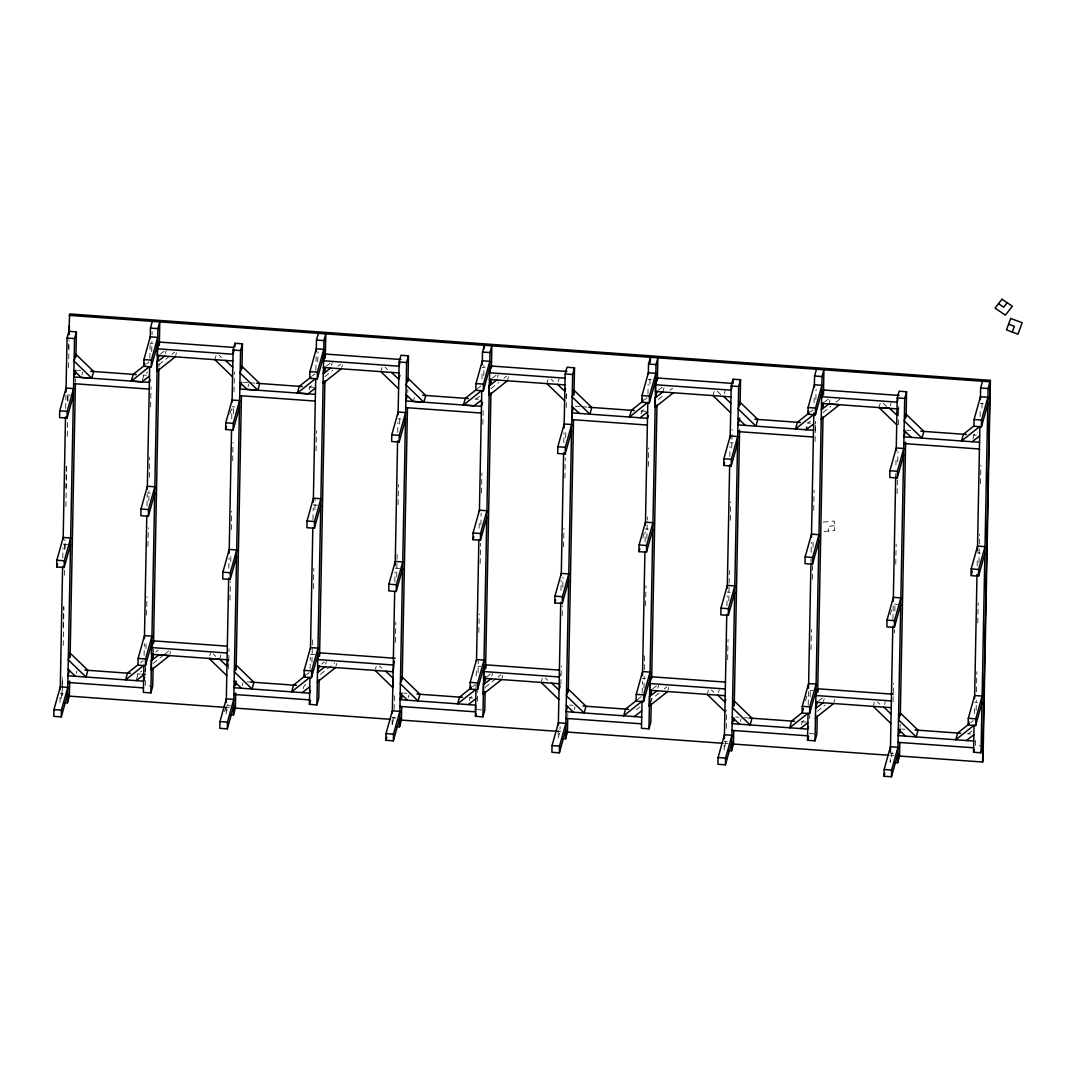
<?xml version="1.0" encoding="UTF-8"?>
<svg xmlns="http://www.w3.org/2000/svg" width="1076" height="1076" viewBox="0 0 1076 1076"><rect width="100%" height="100%" fill="white"/><g stroke="black" fill="none" stroke-linecap="round" stroke-linejoin="round"><path stroke-width="0.75" stroke-dasharray="5 3.75" d="M60.081 697.288L59.987 702.319L62.26 694.168L62.435 685.789M62.785 557.946L62.986 547.872M65.676 408.544L65.945 395.107M61.87 695.594L62.22 677.127M63.202 626.77L63.592 606.622M64.695 549.54L64.896 539.466M65.892 487.885L66.308 466.11M67.573 400.783L67.721 393.426M68.582 348.866L68.756 339.707M62.462 684.121L62.623 675.741M63.202 645.6L63.955 607.066M64.573 575.243L64.695 568.545M65.085 548.437L65.246 540.071M65.905 506.567L66.672 466.365M67.263 436.21L67.586 419.465M67.949 401.039L68.07 394.341M68.595 367.535L69.106 340.742M75.428 382.209L75.495 378.846M144.09 655.432L144.319 643.677M146.982 506.029L147.21 494.274M149.846 358.295L150.102 344.871M145.341 680.597L145.247 685.641L152.725 686.179M145.516 672.204L145.61 667.174M145.959 648.707L146.121 640.314M146.618 615.136L146.968 596.669M147.95 546.299L148.3 527.832M148.824 500.972L149.026 490.912M149.282 477.475L149.672 457.327M150.64 406.97L151.03 386.822M151.716 351.57L151.918 341.495M152.039 334.784L152.106 331.421M153.384 652.607L153.438 649.245M158.898 367.225L158.966 363.863M226.189 705.91L226.027 714.303L227.964 704.215M228.852 568.249L229.054 558.175M231.744 418.846L231.945 408.772M228.65 668.963L229.04 648.815M229.982 600.139L230.345 581.672M230.735 561.524L230.869 554.812M231.353 529.621L231.703 511.167M232.685 460.797L233.048 442.33M233.6 413.789L233.761 405.396M234.017 391.973L234.407 371.825M310.09 669.097L310.318 657.342M312.981 519.681L313.21 507.939M315.873 370.279L316.142 356.842M311.973 662.359L312.43 638.862M313.398 588.505L313.788 568.357M314.932 509.594L315.12 499.533M316.062 450.844L316.452 430.696M317.783 361.872L317.985 351.798M392.189 719.562L392.067 726.273L394.004 716.199M394.865 581.914L395.053 571.84M397.757 432.498L397.945 422.424M394.139 709.474L394.462 692.688M395.443 642.332L395.834 622.184M396.708 576.857L397.165 553.36M398.107 504.671L398.497 484.536M399.667 424.092L399.828 415.699M407.764 392.74L407.831 389.377M475.995 687.793L476.063 684.43M476.224 676.037L476.386 667.645M479.089 528.303L479.25 519.91M481.981 378.9L482.142 370.507M477.488 701.202L477.677 691.128M478.04 672.661L478.269 660.92M478.82 632.379L479.183 613.912M480.152 563.542L480.542 543.407M480.905 524.94L481.133 513.185M481.523 493.037L481.913 472.902M482.855 424.213L483.178 407.427M483.796 375.524L483.985 365.463M558.269 729.864L558.108 738.257L559.977 731.532L560.071 726.502M560.959 590.536L561.161 580.462M563.824 442.801L564.026 432.727M560.892 684.524L561.242 666.057M562.223 615.701L562.412 605.627M562.775 587.16L562.977 577.086M563.555 546.877L563.918 528.41M564.887 478.04L565.277 457.892M565.667 437.757L565.828 429.364M566.258 407.535L566.541 392.431M567.751 716.966L567.819 713.603M642.17 693.052L642.399 681.296M645.089 541.968L645.291 531.894M647.954 394.233L648.142 384.159M644.013 688.008L644.242 676.253M644.363 669.541L644.659 654.423M645.6 605.748L645.99 585.6M646.905 538.592L647.227 521.806M647.268 520.125L647.322 516.776M648.303 466.406L648.667 447.939M649.891 384.145L650.052 375.753M651.222 701.969L651.289 698.62M724.242 745.197L724.135 750.241L726.085 740.153M726.932 605.869L727.134 595.795M729.824 456.466L730.026 446.392M726.313 728.398L726.663 709.931M727.645 659.575L728.035 639.426M728.775 600.825L729.367 570.603M730.335 520.246L730.698 501.779M731.734 448.06L732.097 429.593M808.197 705.036L808.466 691.599M810.968 562.331L811.035 558.982M811.156 552.27L811.358 542.196M814.048 402.854L814.223 394.462M809.69 718.445L809.757 715.096M810.107 696.629L810.241 689.904M811.022 649.622L811.412 629.473M812.393 579.117L812.649 565.68M813.012 547.213L813.174 538.82M813.725 510.28L814.115 490.145M815.057 441.456L815.447 421.308M815.864 399.492L816.065 389.418M815.272 430.292L815.393 423.567M890.242 758.862L890.175 762.212L892.125 752.137M892.945 619.52L893.228 604.416M895.703 476.829L895.77 473.48M895.931 465.088L896.093 456.695M893.093 701.767L893.457 683.3M894.425 632.944L894.492 629.581M894.855 611.114L895.017 602.721M895.757 564.12L896.147 543.972M897.128 493.602L897.384 480.178M897.747 461.712L897.935 451.638M898.46 424.778L898.716 411.678M898.756 409.674L898.823 406.311M900.087 727.497L900.155 724.135M974.305 713.657L974.466 705.264M977.169 565.922L977.331 557.529M980.061 416.52L980.223 408.127M975.528 740.503L975.434 745.533L981.42 745.964M976.12 710.281L976.309 700.207M976.47 691.814L976.86 671.666M977.802 622.991L978.205 602.842M978.985 562.56L979.308 545.761M979.335 544.093L979.537 534.019M980.505 483.649L980.868 465.182M981.971 408.113L982.132 399.721M81.964 374.784L82.718 372.094M142.314 380.514L143.821 375.134L147.587 372.215M76.181 673.576L76.934 670.886M165.462 353.358L166.215 350.668M175.67 355.47L176.41 352.78M214.864 359.666L215.994 355.631M136.531 679.306L138.024 673.912L141.803 671.007M144.641 671.464L145.583 668.102M229.861 414.354L231.555 408.275M169.873 654.262L170.627 651.572M248.005 386.768L248.758 384.078M209.82 655.768L210.573 653.078M220.029 657.88L220.782 655.19M227.897 662.749L228.838 659.386M309.094 389.794L309.848 387.104L313.627 384.199M224.507 711.626L226.202 705.547M242.221 685.546L242.961 682.856M331.502 365.342L332.255 362.652M341.697 367.454L342.45 364.764M380.891 371.65L382.02 367.615M303.311 688.586L304.064 685.896L307.844 682.991M325.719 664.134L326.472 661.444M335.914 666.246L336.667 663.556M413.668 400.084L414.421 397.394M375.484 669.097L376.237 666.407M408.248 697.53L409.001 694.84M497.542 377.326L498.296 374.636M507.361 380.783L508.491 376.735M546.931 383.634L548.061 379.599M469.351 700.57L470.104 697.88L473.884 694.975M558.256 381.698L559.009 379.008M565.572 397.421L566.514 394.058M491.759 676.118L492.499 673.428M501.954 678.216L502.707 675.526M541.524 681.081L542.277 678.391M641.175 413.762L641.928 411.072L645.708 408.154M663.206 390.642L663.946 387.952M574.288 709.514L575.041 706.824M642.802 538L644.497 531.921M712.971 395.605L714.101 391.57M724.296 393.681L725.049 390.991M650.24 702.736L651.182 699.373L659.023 693.132M657.786 688.089L658.539 685.399M667.994 690.2L668.734 687.51M707.564 693.052L708.317 690.362M718.512 692.473L719.266 689.783M829.233 402.626L829.986 399.936M740.328 721.485L741.082 718.795M879.011 407.589L880.141 403.554M805.52 700.893L807.215 694.814M890.336 405.665L891.089 402.975M801.418 724.525L802.171 721.835L805.951 718.929M897.828 411.879L898.769 408.517M823.449 701.418L824.203 698.727M834.021 702.184L834.774 699.494M890.269 614.705L891.964 608.626M873.591 705.036L874.344 702.346M884.553 704.457L885.306 701.767M972.879 439.062L973.995 435.027L977.775 432.122M146.323 363.97L148.945 361.886M158.844 364.643L170.627 355.295M171.931 354.246L174.554 352.175M312.363 375.941L314.972 373.87M324.885 376.627L332.74 370.386M337.972 366.23L340.581 364.145M477.085 388.961L481.012 385.84M140.539 662.749L143.148 660.677M490.925 388.611L498.78 382.37M504.012 378.214L506.621 376.129M153.061 663.435L163.525 655.123M164.843 654.073L168.757 650.967M644.43 399.909L647.053 397.824M306.566 674.733L309.189 672.648M658.27 399.546L664.807 394.354M670.039 390.185L672.661 388.113M320.406 674.383L334.797 662.937M810.47 411.879L813.093 409.808M472.606 686.717L475.229 684.632M823.005 412.565L830.847 406.325M836.079 402.168L840.006 399.048M485.141 687.403L496.91 678.041M498.215 676.992L500.838 674.921M637.342 699.736L641.269 696.616M664.255 688.976L666.878 686.891M817.209 711.357L825.063 705.116M970.727 722.655L973.336 720.57M160.297 354.165L164.077 351.26M326.337 366.149L330.103 363.244M492.364 378.133L496.144 375.228M475.888 399.088L479.667 396.183M155.764 651.989L158.28 650.052M658.404 390.104L662.184 387.199M321.805 663.973L324.32 662.036M824.445 402.088L828.224 399.183M807.968 423.043L810.484 421.106M486.581 676.925L490.36 674.02M652.621 688.896L656.4 685.99M636.145 709.851L639.924 706.945M818.661 700.88L822.441 697.974M968.212 733.819L971.991 730.913M823.221 522.116L834.236 521.053L834.801 530.468L823.786 531.531M834.519 525.76L828.224 526.366L828.507 531.073M150.129 343.553L153.115 343.769M482.196 367.521L485.195 367.736M648.236 379.492L651.236 379.707M980.317 403.46L983.303 403.675M77.297 370.332L80.592 370.561M143.027 375.067L146.323 375.295M243.337 382.316L248.274 382.666M249.914 382.787L255.173 383.164M309.068 387.037L314.004 387.4M475.108 399.021L478.39 399.263M575.418 406.271L580.341 406.62M581.981 406.741L588.559 407.212M641.148 411.005L646.071 411.355M807.175 422.976L810.47 423.218M905.844 430.104L910.78 430.467M973.215 434.96L976.51 435.202M67.438 394.892L70.438 395.107M231.986 406.755L234.971 406.97M398.026 418.739L401.012 418.954M730.093 442.693L733.092 442.909M147.237 492.956L150.223 493.171M313.264 504.926L317.756 505.249M645.344 528.894L648.33 529.11M977.425 552.849L980.411 553.064M63.054 544.174L67.546 544.496M395.134 568.128L399.613 568.451M727.201 592.096L730.187 592.311M894.734 604.174L897.72 604.389M310.372 654.329L314.864 654.652M477.905 666.407L480.905 666.622M642.453 678.284L645.439 678.499M809.986 690.375L812.972 690.59M974.52 702.238L977.519 702.453M137.244 673.858L140.526 674.087M247.413 681.807L250.896 682.063M403.594 693.078L406.876 693.321M469.324 697.813L472.606 698.042M569.621 705.062L572.916 705.291M735.661 717.033L738.943 717.275M744.471 717.679L747.497 717.894M801.391 721.767L806.327 722.13M901.701 729.017L904.983 729.259M967.432 733.751L970.713 733.98M477.327 709.595L481.806 709.918M809.394 733.55L813.886 733.886M60.162 693.576L63.148 693.791M227.695 705.654L230.681 705.869M392.229 717.531L395.228 717.746M724.309 741.485L727.295 741.7M890.35 753.469L893.336 753.684M392.054 717.961L395.403 718.203M225.933 707.43L229.269 707.672M557.395 731.344L560.744 731.586M724.794 743.422L728.143 743.664M890.524 755.379L893.874 755.621M883.248 403.15L886.785 406.58M717.208 391.166L720.745 394.596M551.168 379.196L553.535 381.482M877.465 701.942L879.818 704.229M385.141 367.212L387.495 369.498M711.424 689.958L713.778 692.245M219.101 355.228L221.454 357.514M545.384 677.988L547.751 680.274M379.344 666.004L381.711 668.29M213.317 654.02L215.671 656.306"/><path stroke-width="1.5" d="M61.278 716.885L61.413 710.16L67.775 687.389L60.296 686.851L53.934 709.622L53.8 716.347L61.278 716.885L67.64 694.114M56.692 566.958L56.826 560.233L63.188 537.449L70.666 537.987L64.304 560.771L64.17 567.496L56.692 566.958L57.539 563.918M67.062 418.093L67.196 411.368L73.558 388.597L66.08 388.059L59.718 410.83L59.583 417.555L67.062 418.093L73.424 395.322M60.243 689.541L62.623 566.339M63.148 539.48L65.515 416.937M65.999 392.094L67.048 338.039L68.918 331.314L76.396 331.852L75.912 357.03M68.864 334.663L69.631 313.936L990.364 380.366L983.007 760.597L982.603 762.023L897.223 755.863M69.241 334.031L69.402 325.665M64.479 702.641L67.465 702.857L74.526 338.577L76.396 331.852M69.644 681.027L69.348 696.132L67.465 702.857M70.088 657.517L75.387 383.89M75.576 374.246L75.656 370.211L73.773 376.936L149.376 382.384L150.115 379.694M145.462 665.667L145.583 658.942L151.945 636.158L144.466 635.62L138.105 658.404L137.984 665.129L145.462 665.667L151.824 642.883M148.353 516.265L148.488 509.54L154.836 486.769L147.358 486.231L141.01 509.002L140.875 515.727L148.353 516.265L154.715 493.494M143.767 366.338L143.902 359.613L150.25 336.828L157.728 337.366L151.38 360.151L151.245 366.876L143.767 366.338L144.614 363.298M144.413 638.646L146.78 516.103M147.304 489.244L149.672 366.526L131.366 381.092L141.938 381.859L149.497 376.035M150.237 338.16L150.425 328.086L152.308 321.347M151.366 660.651L151.191 670.16L169.497 655.607L158.925 654.84L151.366 660.651L153.249 653.926L153.155 658.687M227.453 646.178L153.505 640.852L151.622 647.577L151.487 654.302L227.09 659.749M159.033 355.134L157.163 361.872L156.975 371.381L175.294 356.815M233.236 347.387L159.288 342.06L157.405 348.799L157.284 355.524L232.873 360.958M137.916 664.833L127.452 673.159L125.569 679.884L143.888 665.318L143.377 692.366L150.855 692.904L157.903 328.624L159.786 321.899L159.329 345.396M153.451 643.542L153.505 640.852M159.235 344.75L159.288 342.06M153.088 667.712L152.725 686.179L150.855 692.904M153.276 657.638L153.343 654.289M153.572 642.533L158.871 368.893M227.318 728.869L227.439 722.144L233.801 699.36L226.323 698.822L219.961 721.606L219.84 728.331L227.318 728.869L233.68 706.085M230.21 579.466L230.345 572.741L236.693 549.97L229.215 549.433L222.866 572.203L222.732 578.928L230.21 579.466L236.572 556.695M225.624 429.539L225.758 422.814L232.12 400.03L239.598 400.568L233.236 423.352L233.102 430.077L225.624 429.539L226.471 426.5M226.256 702.547L228.663 578.323M229.148 553.145L231.528 430.588M232.08 402.061L233.089 350.009L234.958 343.284L242.436 343.822L241.952 369.014M234.891 346.647L234.958 343.284M230.52 714.625L233.505 714.841L240.567 350.561L242.436 343.822M235.671 692.998L235.388 708.116L233.505 714.841M235.832 685.022L235.913 680.987L234.03 687.712L309.619 693.146L310.372 690.456M236.128 669.877L241.428 395.874M304.01 677.1L304.145 670.375L310.507 647.604L317.985 648.142L311.623 670.913L311.489 677.638L304.01 677.1L304.871 674.06M314.394 528.249L314.515 521.524L320.877 498.739L313.398 498.201L307.037 520.986L306.916 527.711L314.394 528.249L320.742 505.464M317.286 378.86L317.407 372.135L323.768 349.35L316.29 348.812L309.928 371.583L309.807 378.308L317.286 378.86L323.647 356.075M319.128 679.696L318.765 698.163L316.882 704.888L309.404 704.35L309.928 677.302L291.609 691.868L293.492 685.13L305.261 675.768M310.48 648.949L312.82 528.074M313.318 502.236L315.712 378.51L297.393 393.076L307.978 393.829L315.524 388.019M316.236 351.812L316.465 340.056L318.348 333.331M316.882 704.888L323.943 340.594L325.813 333.869L325.248 358.079M319.572 656.185L324.912 380.877M325.1 370.803L325.073 367.118L323.19 373.843L330.749 368.032M385.88 740.301L386.002 733.576L392.363 710.806L399.842 711.344L393.48 734.128L393.359 740.839L385.88 740.301L386.728 737.275M396.25 591.45L396.371 584.725L402.733 561.954L395.255 561.403L388.893 584.187L388.772 590.912L396.25 591.45L402.599 568.679M399.142 442.061L399.263 435.336L405.625 412.552L398.147 412.014L391.785 434.798L391.664 441.523L399.142 442.061L405.504 419.277M394.381 660.973L393.117 671.733L317.528 666.286M392.323 712.85L394.663 591.975M395.174 565.438L397.595 440.891M398.093 414.704L399.115 361.993L400.998 355.268L408.476 355.806L407.979 381.482M396.546 726.609L399.546 726.825L406.594 362.531L408.476 355.806M401.684 706.663L401.415 720.086L399.546 726.825M401.846 698.337L401.899 695.647M402.195 679.803L407.468 407.844M470.051 689.084L470.185 682.359L476.547 659.575L484.025 660.126L477.663 682.897L477.529 689.622L470.051 689.084L470.898 686.044M472.942 539.695L473.077 532.97L479.439 510.185L486.917 510.723L480.555 533.508L480.421 540.233L472.942 539.695L473.79 536.655M483.312 390.83L483.447 384.105L489.809 361.334L482.33 360.796L475.969 383.567L475.848 390.292L483.312 390.83L489.674 368.059M485.155 691.666L484.805 710.133L482.922 716.858L475.444 716.32L475.969 689.286L457.65 703.838L459.533 697.113L471.301 687.752M476.52 660.933L478.86 540.058M479.412 511.517L481.752 390.494L463.433 405.047L474.005 405.813L481.564 400.003M482.25 364.831L482.505 352.04L484.375 345.315L484.308 348.664M501.577 679.561L483.259 694.128L483.447 684.618L485.316 677.893L485.263 681.054M559.52 670.133L485.572 664.82L483.702 671.545L483.568 678.27L559.157 683.704M491.019 383.85L491.113 379.102L489.23 385.827L489.042 395.336L507.361 380.783M482.922 716.858L489.983 352.578L491.853 345.853L491.436 367.669M485.491 668.855L485.572 664.82M485.384 679.924L485.451 676.562M485.612 668.169L490.952 392.861M491.14 382.787L491.207 379.425M559.385 752.823L559.52 746.098L565.882 723.328L558.404 722.79L552.042 745.56L551.907 752.285L559.385 752.823L565.747 730.053M554.799 602.896L554.934 596.171L561.295 573.387L568.774 573.925L562.412 596.709L562.277 603.434L554.799 602.896L555.646 599.857M565.182 454.032L565.303 447.307L571.665 424.536L564.187 423.998L557.825 446.769L557.704 453.494L565.182 454.032L571.531 431.261M558.363 724.834L560.731 602.278M561.255 575.418L563.622 452.875M564.106 428.033L565.156 373.977L567.039 367.252L574.517 367.79L573.979 395.04M562.587 738.58L565.586 738.795L572.634 374.515L574.517 367.79M573.4 407.495L571.894 412.875L571.76 419.6L647.349 425.047M567.725 718.647L567.455 732.07L565.586 738.795M568.236 692.245L573.508 419.828M643.569 701.606L643.704 694.881L650.065 672.096L642.587 671.558L636.225 694.343L636.091 701.068L643.569 701.606L649.931 678.822M638.983 551.665L639.117 544.94L645.479 522.169L652.957 522.707L646.595 545.478L646.461 552.203L638.983 551.665L639.83 548.625M641.874 402.276L642.009 395.551L648.371 372.767L655.849 373.305L649.487 396.089L649.353 402.814L641.874 402.276L642.722 399.236M642.506 675.593L644.901 552.042M645.412 525.182L647.792 402.464L629.473 417.031L631.356 410.306L643.125 400.945M648.344 374.098L648.532 364.024L650.415 357.286L650.321 362.33M667.618 691.545L649.299 706.098L649.487 696.589L651.357 689.864L651.397 693.576M725.56 682.117L651.612 676.791L649.729 683.516L649.608 690.241L725.197 695.688M657.14 391.072L655.271 397.811L655.082 407.32L673.401 392.753M732.985 383.446L657.396 377.999L655.526 384.737L655.392 391.462L730.981 396.896M636.024 700.772L625.56 709.097L623.69 715.822L641.995 701.256L641.484 728.304L648.962 728.842L656.01 364.562L657.893 357.837L657.342 380.689M651.195 703.65L650.832 722.117L648.962 728.842M651.679 678.472L656.979 404.832M725.426 764.807L725.56 758.082L731.922 735.298L724.444 734.76L718.082 757.544L717.948 764.269L725.426 764.807L731.788 742.023M728.317 615.405L728.452 608.68L734.814 585.909L727.336 585.371L720.974 608.142L720.839 614.867L728.317 615.405L734.679 592.634M723.731 465.478L723.866 458.753L730.227 435.968L737.706 436.506L731.344 459.291L731.209 466.016L723.731 465.478L724.578 462.438M724.363 738.795L726.771 614.261M727.282 588.061L729.663 464.859M730.187 437.999L731.196 385.948L733.079 379.223L740.557 379.761L740.059 404.953M733.012 382.585L733.079 379.223M728.627 750.564L731.613 750.779L738.674 386.499L740.557 379.761M733.751 730.617L733.496 744.054L731.613 750.779M733.94 720.96L733.993 718.27M734.236 705.816L739.575 430.131M809.609 713.576L809.73 706.851L816.092 684.08L808.614 683.542L802.252 706.313L802.131 713.038L809.609 713.576L815.971 690.805M812.501 564.187L812.636 557.462L818.984 534.678L811.506 534.14L805.157 556.924L805.023 563.649L812.501 564.187L818.863 541.403M807.915 414.247L808.049 407.522L814.411 384.751L821.889 385.289L815.527 408.073L815.393 414.798L807.915 414.247L808.762 411.22M817.235 715.634L816.872 734.101L815.003 740.826L807.525 740.288L808.036 713.24L789.717 727.806L791.6 721.068L802.064 712.756M808.533 688.236L810.927 564.012M811.452 537.153L813.86 412.928M814.357 387.441L814.572 375.995L816.455 369.27M815.003 740.826L822.051 376.533L823.934 369.808L823.449 394.986M817.599 691.465L817.652 688.774L893.241 694.222M823.127 406.23L823.18 403.056L821.311 409.781L828.856 403.971L839.441 404.737L821.122 419.29M817.693 692.124L823.019 416.815M823.221 406.741L823.274 403.379M883.988 776.24L884.122 769.515L890.471 746.744L897.949 747.282L891.6 770.066L891.466 776.778L883.988 776.24L884.835 773.214M894.358 627.389L894.492 620.664L900.841 597.893L893.362 597.341L887.014 620.126L886.88 626.851L894.358 627.389L900.72 604.604M897.25 478L897.384 471.275L903.746 448.49L896.268 447.952L889.906 470.737L889.771 477.448L897.25 478L903.611 455.215M890.377 752.151L892.811 626.245M893.295 601.376L895.703 476.829M896.214 450.642L897.236 397.932L899.106 391.207L906.584 391.745L906.086 417.421M894.667 762.548L897.653 762.763L904.714 398.47L906.584 391.745M899.792 742.601L899.536 756.024L897.653 762.763M899.98 732.931L900.061 728.896L898.178 735.621L973.767 741.068M900.316 715.742L905.615 442.101M968.171 725.022L968.292 718.297L974.654 695.513L982.132 696.064L975.771 718.835L975.65 725.56L968.171 725.022L969.019 721.983M978.541 576.171L978.662 569.446L985.024 546.662L977.546 546.124L971.184 568.908L971.063 575.62L978.541 576.171L984.903 553.387M981.433 426.769L981.554 420.043L987.916 397.273L980.438 396.735L974.076 419.505L973.955 426.23L981.433 426.769L987.795 403.998M982.913 746.072L981.03 752.797L973.551 752.258L974.076 725.224L955.757 739.777L957.64 733.052L969.409 723.691M974.6 698.539L977.008 574.315M977.452 550.818L979.859 426.432L961.54 440.985L963.423 434.26L973.888 425.948M980.384 399.734L980.613 387.979L982.496 381.254M981.03 752.797L988.091 388.517L990.364 380.366M982.603 762.023L989.974 381.792L69.227 315.362M91.783 378.241L93.666 371.516L75.966 354.354L74.083 361.079L91.783 378.241L81.211 377.474L73.908 370.588M64.17 567.496L70.532 544.712M131.366 381.092L133.236 374.367L145.018 365.006M151.245 366.876L157.607 344.091M69.496 670.348L67.99 675.728L143.579 681.175L144.709 677.14M234.124 350.198L232.994 354.233L157.405 348.799M241.696 382.195L239.814 388.92L315.402 394.354M233.102 430.077L239.464 407.293M257.823 390.211L259.706 383.486L242.006 366.324L240.123 373.063L257.823 390.211L247.251 389.458L239.935 382.572M297.393 393.076L299.276 386.351L311.045 376.99M227.709 663.421L226.955 666.111L219.652 659.225L209.067 658.458L226.78 675.62M323.634 381.119L323.015 383.352L341.321 368.799M311.489 677.638L317.85 654.867M399.788 363.527L399.035 366.217L323.446 360.769L325.329 354.044L400.918 359.492M399.909 375.268L398.779 379.303L391.476 372.417M319.29 665.909L317.407 672.635L324.965 666.824M309.404 704.35L310.534 700.315M407.36 395.511L405.854 400.904L481.443 406.338L482.573 402.303M423.863 402.195L425.746 395.47L408.046 378.308L406.163 385.033L423.863 402.195L413.292 401.429L405.975 394.542M463.433 405.047L465.316 398.322L475.78 390.01M401.94 692.957L400.07 699.682L475.659 705.13L475.525 711.855L399.936 706.407M393.359 740.839L399.707 718.069M480.421 540.233L486.782 517.448M477.529 689.622L483.891 666.851M565.572 388.584L564.819 391.274L557.516 384.401M475.444 716.32L476.197 713.63M483.259 694.128L483.891 691.881M562.277 603.434L568.639 580.65M560.045 674.289L559.291 676.979L483.702 671.545M560.166 686.031L559.036 690.066L551.719 683.179M649.353 402.814L655.714 380.03M648.236 415.632L647.483 418.322L571.894 412.875M567.603 706.286L566.111 711.666L641.7 717.114M646.461 552.203L652.823 529.432M732.245 386.136L731.115 390.171L655.526 384.737M649.299 706.098L649.917 703.865M739.804 418.134L737.934 424.859L813.523 430.292M731.209 466.016L737.571 443.231M725.816 699.36L725.076 702.05L717.759 695.163M806.839 427.078L806.085 429.768L813.644 423.957M815.393 414.798L821.755 392.014M733.644 718.27L732.137 723.65L807.726 729.084L808.48 726.394M802.548 711.518L803.395 708.492M897.895 399.465L897.155 402.155L821.553 396.708L823.436 389.983L899.025 395.43M817.652 688.774L815.769 695.5L891.358 700.947M898.016 411.207L896.9 415.242L889.583 408.355L879.011 407.589L896.712 424.751M817.397 701.848L815.514 708.573L823.073 702.762M807.525 740.288L808.641 736.253M905.467 431.449L903.961 436.843L979.55 442.276M891.466 776.778L897.828 754.007M918.07 730.2L916.187 736.925L898.487 719.763L900.37 713.038L918.07 730.2L915.044 729.985M971.48 574.113L972.327 571.074M975.65 725.56L981.998 702.776M973.551 752.258L974.305 749.568M1012.234 332.027L1014.332 326.31L1008.575 324.185M1007.163 302.733L1003.693 307.185L998.515 303.674M317.218 682.144L335.537 667.591M809.165 412.928L797.383 422.276L795.514 429.015L813.819 414.448M815.339 718.082L833.644 703.529M157.163 361.872L164.709 356.048M489.23 385.827L496.789 380.016M136.154 680.651L143.7 674.827M655.271 397.811L662.829 391.987M640.045 417.797L647.604 411.974M302.181 692.621L309.74 686.811M483.447 684.618L491.006 678.808M468.221 704.605L475.78 698.795M972.126 441.752L979.685 435.941M649.487 696.589L657.033 690.779M634.262 716.589L641.821 710.765M800.302 728.56L807.861 722.749M966.329 740.544L973.888 734.733M150.425 328.086L157.903 328.624M316.465 340.056L323.943 340.594M482.505 352.04L489.983 352.578M648.532 364.024L656.01 364.562M814.572 375.995L822.051 376.533M980.613 387.979L988.091 388.517M566.958 371.462L491.355 366.028L489.486 372.753L565.075 378.201M67.048 338.039L74.526 338.577M233.089 350.009L240.567 350.561M399.115 361.993L406.594 362.531M565.156 373.977L572.634 374.515M731.196 385.948L738.674 386.499M897.236 397.932L904.714 398.47M323.311 367.494L398.914 372.942M489.351 379.478L564.94 384.912M821.432 403.433L897.021 408.88M143.902 359.613L151.38 360.151M309.928 371.583L317.407 372.135M475.969 383.567L483.447 384.105M642.009 395.551L649.487 396.089M808.049 407.522L815.527 408.073M974.076 419.505L981.554 420.043M90.64 371.287L136.262 374.582M256.68 383.271L302.302 386.566M422.72 395.255L468.329 398.537M588.76 407.226L634.369 410.521M754.801 419.21L800.409 422.505M920.827 431.194L966.45 434.475M73.652 383.661L149.241 389.108M239.692 395.645L315.281 401.079M405.719 407.616L481.322 413.063M737.8 431.584L813.389 437.017M903.84 443.554L979.429 449.001M59.718 410.83L67.196 411.368M225.758 422.814L233.236 423.352M391.785 434.798L399.263 435.336M557.825 446.769L565.303 447.307M723.866 458.753L731.344 459.291M889.906 470.737L897.384 471.275M141.01 509.002L148.488 509.54M307.037 520.986L314.515 521.524M473.077 532.97L480.555 533.508M639.117 544.94L646.595 545.478M805.157 556.924L812.636 557.462M971.184 568.908L978.662 569.446M56.826 560.233L64.304 560.771M222.866 572.203L230.345 572.741M388.893 584.187L396.371 584.725M554.934 596.171L562.412 596.709M720.974 608.142L728.452 608.68M887.014 620.126L894.492 620.664M395.134 658.283L319.532 652.836L317.662 659.561L393.251 665.008M151.622 647.577L227.211 653.024M649.729 683.516L725.332 688.963M815.648 702.225L891.237 707.672M138.105 658.404L145.583 658.942M304.145 670.375L311.623 670.913M470.185 682.359L477.663 682.897M636.225 694.343L643.704 694.881M802.252 706.313L809.73 706.851M968.292 718.297L975.771 718.835M84.856 670.079L130.478 673.374M142.18 674.208L145.462 674.45M250.896 682.063L296.505 685.358M416.937 694.047L462.545 697.329M582.977 706.017L628.586 709.313M749.004 718.001L794.626 721.297M957.64 733.052L960.653 733.267M916.496 730.079L959.214 733.159M67.869 682.453L143.458 687.9M233.895 694.437L309.498 699.871M565.976 718.391L641.565 723.839M732.016 730.375L807.605 735.809M898.043 742.346L973.645 747.793M68.568 696.078L224.252 707.309M234.299 708.035L389.983 719.266M400.03 719.992L557.395 731.344M565.761 731.949L723.126 743.301M731.492 743.906L888.857 755.258M53.934 709.622L61.413 710.16M219.961 721.606L227.439 722.144M386.002 733.576L393.48 734.128M552.042 745.56L559.52 746.098M718.082 757.544L725.56 758.082M884.122 769.515L891.6 770.066M904.096 430.481L911.399 437.367M723.543 396.371L730.86 403.258M738.055 418.51L745.359 425.397M572.015 406.526L579.332 413.413M883.799 707.147L891.103 714.034M898.299 729.272L905.615 736.159M732.272 717.288L739.575 724.188M225.435 360.433L232.752 367.32M566.232 705.318L573.535 712.204M385.692 671.209L392.996 678.095L392.807 687.604L375.107 670.442M400.191 693.334L407.508 700.22M234.151 681.364L241.468 688.25M68.111 669.38L75.428 676.266M712.971 395.605L730.671 412.767M546.931 383.634L564.631 400.783M873.228 706.381L890.928 723.543M380.891 371.65L398.604 388.813M707.188 694.397L724.888 711.559M214.864 359.666L232.564 376.829M541.147 682.426L558.847 699.575M70.182 653.145L68.299 659.87L85.999 677.033L87.882 670.294L70.182 653.145M236.222 665.116L234.339 671.841L252.04 689.003L253.923 682.278L236.222 665.116M402.249 677.1L400.38 683.825L418.08 700.987L419.949 694.262L402.249 677.1M574.073 390.292L572.203 397.017L589.904 414.179L591.773 407.454L574.073 390.292M568.289 689.084L566.406 695.809L584.12 712.971L585.99 706.233L568.289 689.084M740.113 402.263L738.23 409.001L755.944 426.15L757.813 419.425L740.113 402.263M734.33 701.054L732.447 707.779L750.147 724.942L752.03 718.217L734.33 701.054M906.153 414.247L904.27 420.972L921.971 438.134L923.854 431.409L906.153 414.247M1010.687 318.469L1006.477 329.902L1017.99 334.152L1022.2 322.719L1010.687 318.469M1001.985 299.222L995.044 308.126L1005.387 315.147L1012.341 306.243L1001.985 299.222"/></g></svg>
